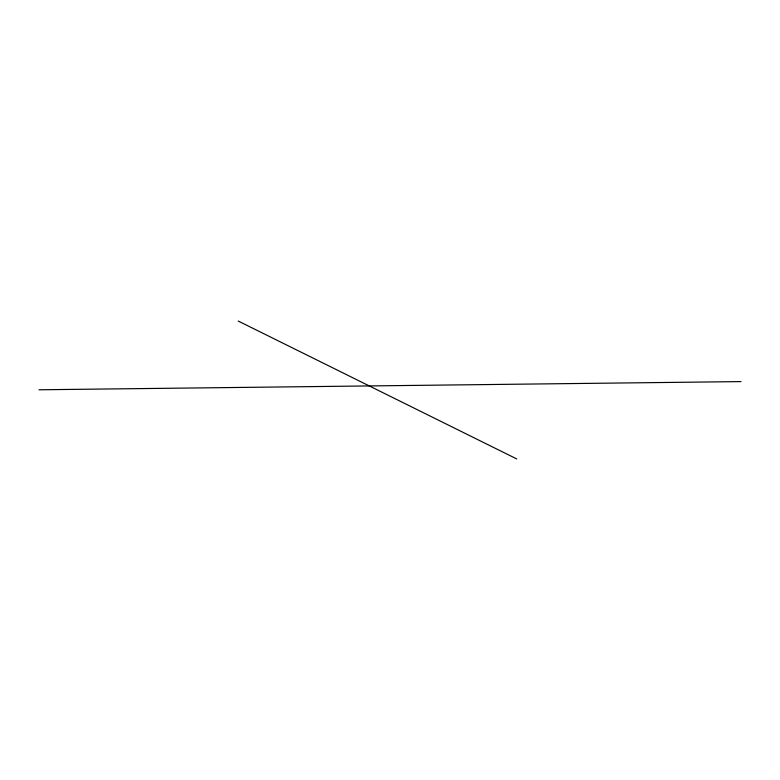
<?xml version="1.0" encoding="UTF-8"?>
<svg xmlns="http://www.w3.org/2000/svg" width="780" height="780" viewBox="0 0 780 780"><rect width="100%" height="100%" fill="white"/><g stroke="black" fill="none" stroke-linecap="round" stroke-linejoin="round"><path stroke-width="1.17" d="M39 389.785L741 381.595M238.222 321.038L516.799 458.962"/></g></svg>
